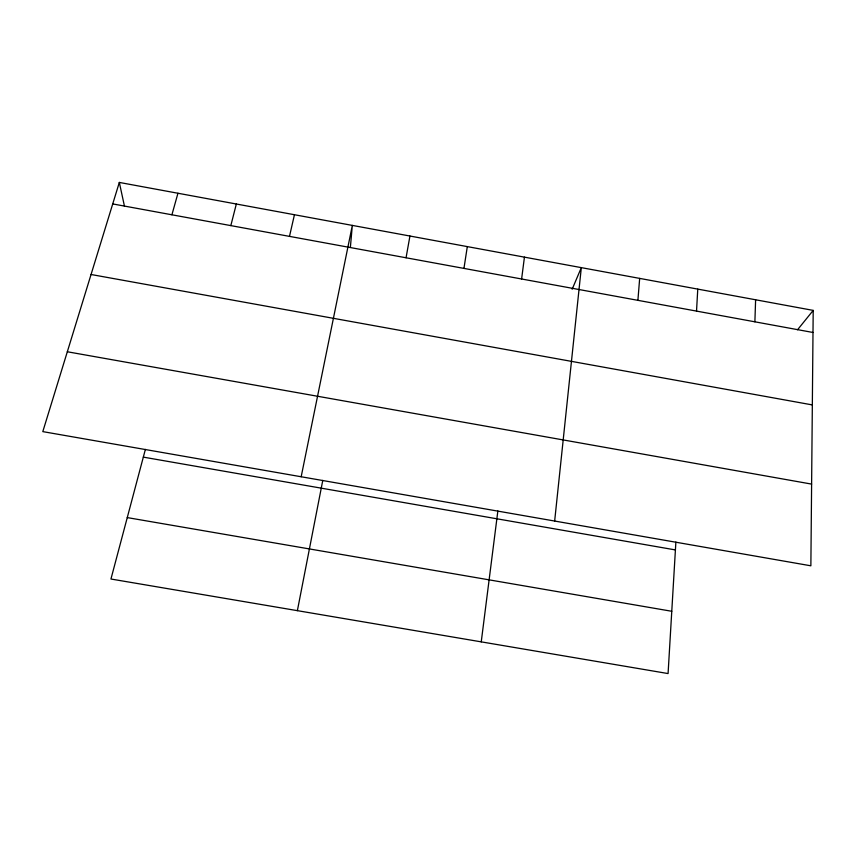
<?xml version="1.0" encoding="UTF-8"?>
<svg xmlns="http://www.w3.org/2000/svg" width="856" height="856" viewBox="0 0 856 856"><rect width="100%" height="100%" fill="white"/><g stroke="black" fill="none" stroke-linecap="round" stroke-linejoin="round"><path stroke-width="1.28" d="M813.2 310.396L810.867 565.805L42.8 431.617L119.326 182.435L813.2 310.396L797.546 329.763M754.885 321.813L755.613 299.782M696.527 311.103L697.768 289.114M675.876 542.073L668.076 673.565L110.948 579.02L145.381 449.389M637.902 300.338L639.667 278.403M350.393 247.224L352.319 225.406L301.173 476.749M554.656 521.037L581.32 267.639L572.161 289.232M481.243 641.861L497.86 510.968M521.614 278.992L524.439 257.142M463.952 268.41L467.312 246.614M406.054 257.774L409.938 236.031M297.374 610.66L322.776 480.387M289.489 236.374L294.443 214.738M230.831 225.609L236.331 204.017M171.906 214.792L177.952 193.253M127.266 517.591L671.767 611.28M143.327 457.125L675.416 549.927M67.324 351.763L811.616 484.1M91.057 274.498L812.344 404.92M112.735 203.931L812.997 332.481M119.326 182.435L124.462 206.2"/></g></svg>
